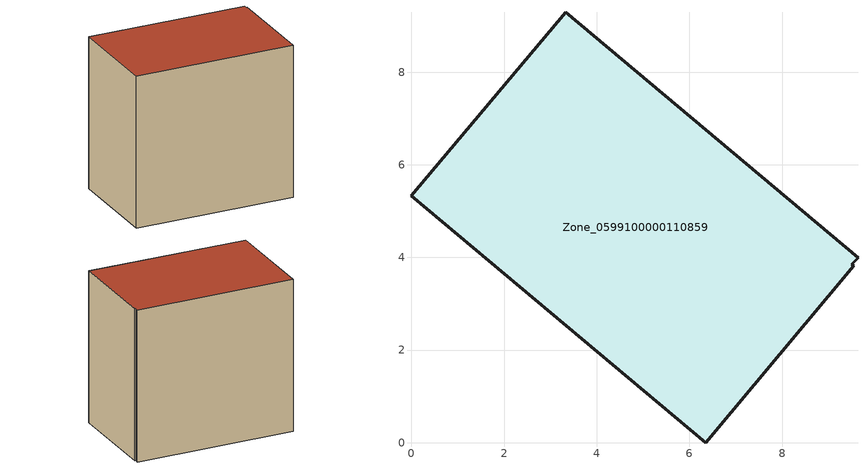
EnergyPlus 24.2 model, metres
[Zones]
Zone_0599100000110859
 floor ground (C_G): 9.64,4 9.5,3.85 9.54,3.82 6.35,0 0,5.33 3.33,9.29 z0
 wall outside (C_F): 9.64,4 3.33,9.29 0,5.33 6.35,0 9.54,3.82 9.5,3.85 9.64,4 z0:7.9
 roof outside (C_R): 9.5,3.85 9.64,4 3.33,9.29 0,5.33 6.35,0 9.54,3.82 z7.9
[BUILDING]
Pand.0599100000110859: North Axis=0; Terrain=City; Loads Convergence Tolerance Value=0.04; Temperature Convergence Tolerance Value=0.4; Solar Distribution=FullExterior; Maximum Number of Warmup Days=25; Minimum Number of Warmup Days=1
[Site:Location]
Rotterdam.The.Hague.AP_ZH_NLD Design_Conditions: Latitude=51.96; Longitude=4.45; Time Zone=1; Elevation=-4.5
[SITE:GROUNDTEMPERATURE:BUILDINGSURFACE]
18, 18, 18, 18, 18, 18, 18, 18, 18, 18, 18, 18
[MATERIAL] Thermal Absorptance=0.9; Solar Absorptance=0.7; Visible Absorptance=0.7
Name | Roughness | Thickness | Conductivity | Density | Specific Heat
G.TI.1946 | MediumSmooth | 0.15 | 1 | 540 | 1210
F.TI.1946 | Rough | 0.3 | 0.857143 | 1920 | 840
R.TI.1946 | MediumRough | 0.2 | 0.1 | 1500 | 1000
[CONSTRUCTION]
C_G: G.TI.1946
C_F: F.TI.1946
C_R: R.TI.1946
[ZONE]
Zone_0599100000110859: Type=1; Multiplier=1; Ceiling Height=Autocalculate; Volume=Autocalculate; Floor Area=autocalculate; Part of Total Floor Area=Yes
[ZONEINFILTRATION:DESIGNFLOWRATE]
Infil_Zone_0599100000110859: Zone or ZoneList or Space or SpaceList=Zone_0599100000110859; Schedule=AlwaysOn; Design Flow Rate Calculation Method=Flow/Area; Flow Rate per Floor Area=0.003; Constant Term Coefficient=1; Temperature Term Coefficient=0; Velocity Term Coefficient=0; Velocity Squared Term Coefficient=0
[HVACTEMPLATE:ZONE:IDEALLOADSAIRSYSTEM]
Zone_0599100000110859: Maximum Heating Supply Air Temperature=50; Minimum Cooling Supply Air Temperature=13; Maximum Heating Supply Air Humidity Ratio=0.0156; Minimum Cooling Supply Air Humidity Ratio=0.0077; Heating Limit=NoLimit; Cooling Limit=NoLimit; Dehumidification Control Type=ConstantSensibleHeatRatio; Cooling Sensible Heat Ratio=0.7; Dehumidification Setpoint=60; Humidification Control Type=None; Humidification Setpoint=30; Outdoor Air Method=None; Outdoor Air Flow Rate per Person=0.00944; Outdoor Air Flow Rate per Zone Floor Area=0; Outdoor Air Flow Rate per Zone=0; Demand Controlled Ventilation Type=None; Outdoor Air Economizer Type=NoEconomizer; Heat Recovery Type=None; Sensible Heat Recovery Effectiveness=0.7; Latent Heat Recovery Effectiveness=0.65
[ZONECONTROL:THERMOSTAT]
ThermostatControl_Zone_0599100000110859: Zone or ZoneList=Zone_0599100000110859; Control Type Schedule=DualSetpointControlType; Control 1=Thermostat_Zone_0599100000110859; Temperature Difference Between Cutout And Setpoint=0
[THERMOSTATSETPOINT:DUALSETPOINT]
Thermostat_Zone_0599100000110859: Heating Setpoint Temperature Schedule=HeatingSetpoint_Zone_0599100000110859; Cooling Setpoint Temperature Schedule=CoolingSetpoint_Zone_0599100000110859
[SCHEDULE:COMPACT]
HeatingSetpoint_Zone_0599100000110859: Through: 12/31, For: AllDays, Until: 24:00, 21
CoolingSetpoint_Zone_0599100000110859: Through: 12/31, For: AllDays, Until: 24:00, 24
DualSetpointControlType: Through: 12/31, For: AllDays, Until: 24:00, 4
AlwaysOn: Through: 12/31, For: AllDays, Until: 24:00, 1
